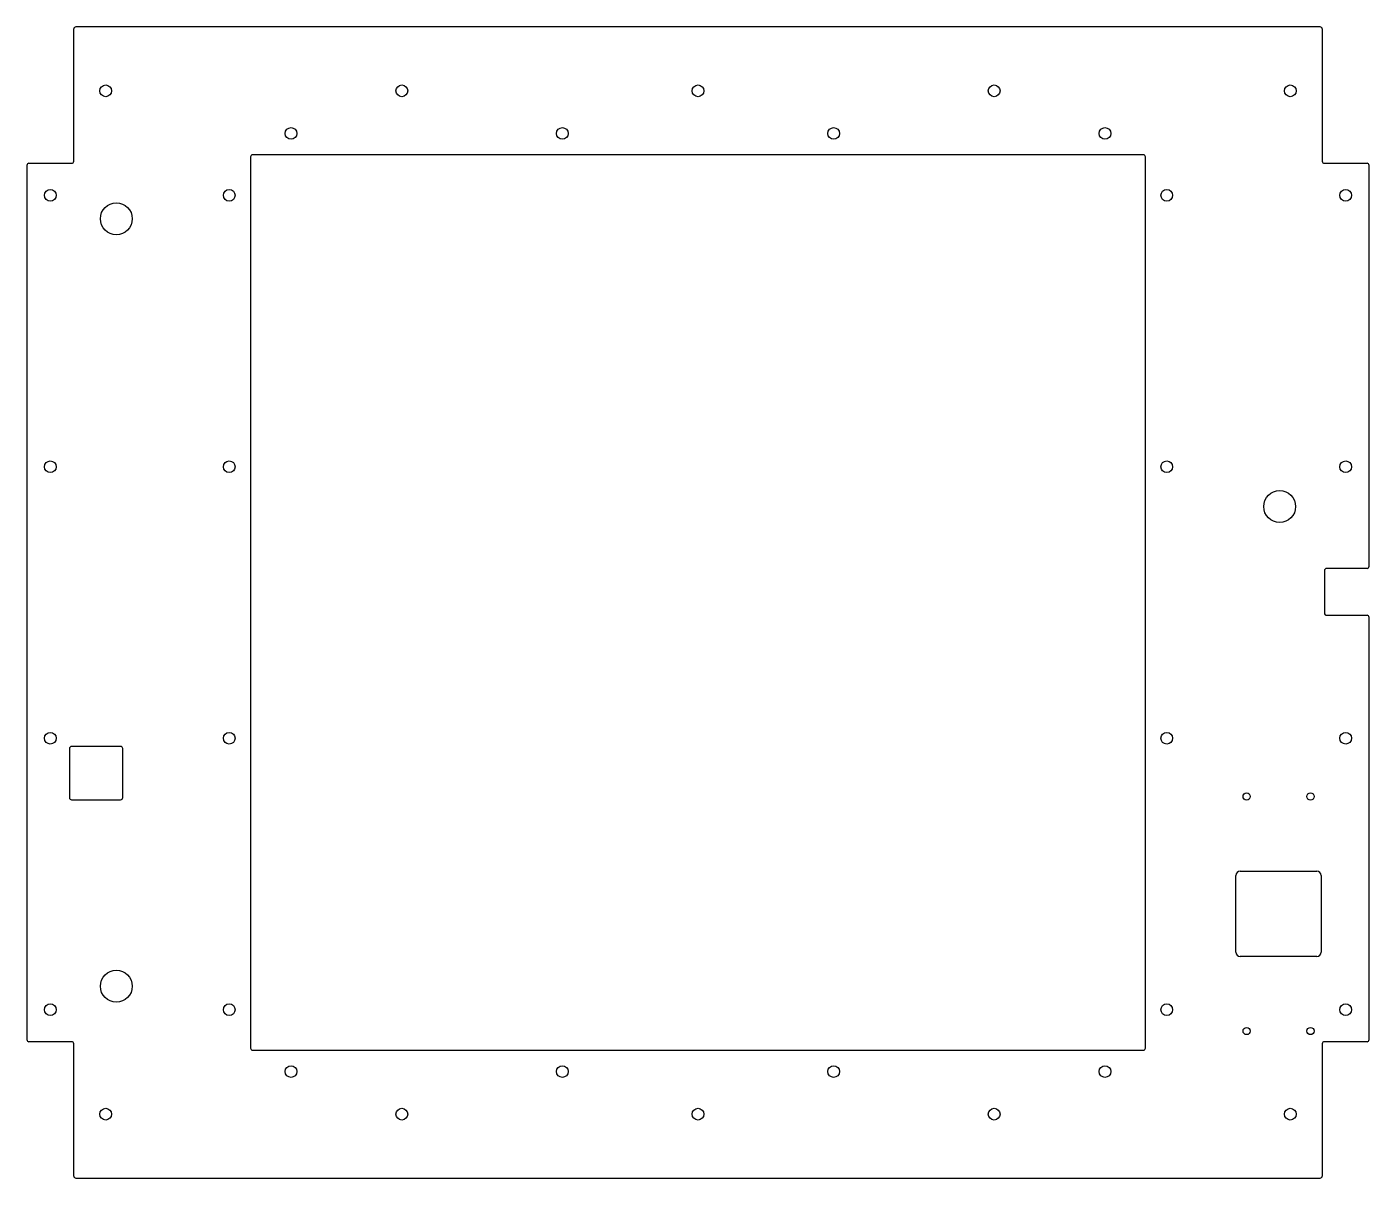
# Model space of a CAD drawing. Header units: millimetres. Extents: x -315 to 315, y -270 to 270.
import ezdxf

# ---------------------------------------------------------------- set-up
doc = ezdxf.new("R2010")
doc.units = ezdxf.units.MM

msp = doc.modelspace()

# ---------------------------------------------------------------- linework, layer by layer
at = {"color": 7, "linetype": 'Continuous', "lineweight": 25}
for p, q in [((-293, 207), (-293, 269)), ((292, 270), (-292, 270)), ((293, 269), (293, 207)), ((-210, 209), (-210, -209)), ((209, 210), (-209, 210)), ((210, -209), (210, 209)), ((-315, 205), (-315, -205)), ((-314, 206), (-294, 206)), ((294, 206), (314, 206)), ((315, 17), (315, 205)), ((294, 15), (294, -5)), ((314, 16), (295, 16)), ((295, -6), (314, -6)), ((315, -205), (315, -7)), ((-295, -68.5), (-295, -91.5)), ((-271, -67.5), (-294, -67.5)), ((-270, -91.5), (-270, -68.5)), ((-294, -92.5), (-271, -92.5)), ((254.5, -126), (290.5, -126)), ((252.5, -164), (252.5, -128)), ((292.5, -128), (292.5, -164)), ((290.5, -166), (254.5, -166)), ((-294, -206), (-314, -206)), ((-293, -269), (-293, -207)), ((293, -207), (293, -269)), ((314, -206), (294, -206)), ((-209, -210), (209, -210)), ((-292, -270), (292, -270))]:
    msp.add_line(p, q, dxfattribs=at)
for centre, radius in [((-278, 240), 2.75), ((-139, 240), 2.75), ((0, 240), 2.75), ((139, 240), 2.75), ((278, 240), 2.75), ((-191, 220), 2.75), ((-63.67, 220), 2.75), ((63.67, 220), 2.75), ((191, 220), 2.75), ((-304, 191), 2.75), ((-220, 191), 2.75), ((220, 191), 2.75), ((304, 191), 2.75), ((-273, 180), 7.5), ((-304, 63.67), 2.75), ((-220, 63.67), 2.75), ((220, 63.67), 2.75), ((304, 63.67), 2.75), ((273, 45), 7.5), ((-304, -63.67), 2.75), ((-220, -63.67), 2.75), ((220, -63.67), 2.75), ((304, -63.67), 2.75), ((257.5, -91), 1.7), ((287.5, -91), 1.7), ((-273, -180), 7.5), ((-304, -191), 2.75), ((-220, -191), 2.75), ((220, -191), 2.75), ((304, -191), 2.75), ((257.5, -201), 1.7), ((287.5, -201), 1.7), ((-191, -220), 2.75), ((-63.67, -220), 2.75), ((63.67, -220), 2.75), ((191, -220), 2.75), ((-278, -240), 2.75), ((-139, -240), 2.75), ((0, -240), 2.75), ((139, -240), 2.75), ((278, -240), 2.75)]:
    msp.add_circle(centre, radius, dxfattribs=at)
for centre, radius, start, end in [((-292, 269), 1, 90, 180), ((292, 269), 1, 360, 90), ((-209, 209), 1, 90, 180), ((209, 209), 1, 0, 90), ((-314, 205), 1, 90, 180), ((-294, 207), 1, 270, 0), ((294, 207), 1, 180, 270), ((314, 205), 1, 0, 90), ((295, 15), 1, 90, 180), ((314, 17), 1, 270, 360), ((295, -5), 1, 180, 270), ((314, -7), 1, 0, 90), ((-294, -68.5), 1, 90, 180), ((-271, -68.5), 1, 0, 90), ((-294, -91.5), 1, 180, 270), ((-271, -91.5), 1, 270, 360), ((254.5, -128), 2, 90, 180), ((290.5, -128), 2, 0, 90), ((254.5, -164), 2, 180, 270), ((290.5, -164), 2, 270, 0), ((-314, -205), 1, 180, 270), ((-294, -207), 1, 360, 90), ((294, -207), 1, 90, 180), ((314, -205), 1, 270, 360), ((-209, -209), 1, 180, 270), ((209, -209), 1, 270, 360), ((-292, -269), 1, 180, 270), ((292, -269), 1, 270, 0)]:
    msp.add_arc(centre, radius, start, end, dxfattribs=at)

doc.saveas('drawing.dxf')
